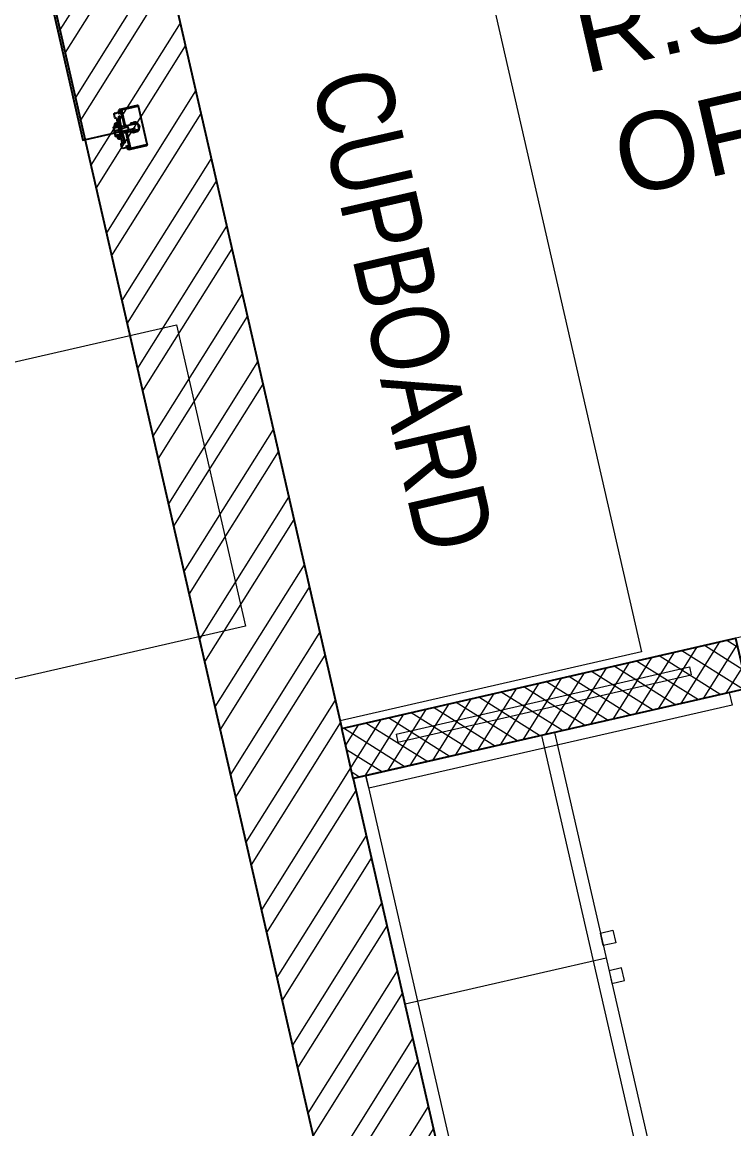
# Model space of a CAD drawing. Header units: millimetres. Extents: x 1667 to 847943, y 724 to 1832625.
# Drawn here: x 649034 to 650415, y 725129 to 727276 of the extents above; entities that cross this region are included whole.
import ezdxf

# ---------------------------------------------------------------- set-up
doc = ezdxf.new("R2010")
doc.units = ezdxf.units.MM
for name, pattern in [('AUDIT_D_060311083008-3', [0]), ('CENTER', [2, 1.25, -0.25, 0.25, -0.25]), ('DASHED', [19.05, 12.7, -6.35])]:
    doc.linetypes.add(name, pattern=pattern)
for name, color, linetype, lineweight in [('2026-02-28_GF-SF BWP SET_MAIN BLOCK_SASANGIR RESORT$0$BRICK WALL_MOFA', 20, 'Continuous', 25), ('2026-02-28_GF-SF BWP SET_MAIN BLOCK_SASANGIR RESORT$0$HATCH LIGHT_MOFA', 253, 'Continuous', 0), ('2026-02-28_GF-SF BWP SET_MAIN BLOCK_SASANGIR RESORT$0$HATCH SOLID_MOFA', 252, 'Continuous', 0), ('A-DOOR', 140, 'AUDIT_D_060311083008-3', 5), ('DIMENSION_MOFA', 66, 'CENTER', 15), ('DOORS', 161, 'Continuous', 5), ('furniture', 8, 'Continuous', 9), ('GH - KIT - PLAN', 32, 'Continuous', 0), ('GH - KIT EQUIP.', 2, 'Continuous', 9), ('glass', 4, 'Continuous', 0), ('TEXT NAME', 250, 'Continuous', 0)]:
    doc.layers.add(name, color=color, linetype=linetype, lineweight=lineweight)
doc.layers.add('Fusible link', color=7, linetype='Continuous', true_color=0x30c200)
doc.layers.add('SSE PIPING', color=7, linetype='Continuous', lineweight=30, true_color=0x0512c2)
doc.styles.add('Arial_2', font='arial.ttf', dxfattribs={"height": 500})

# ---------------------------------------------------------------- blocks, each defined once
blk = doc.blocks.new('D-100 thk wall_0.75m-new')
at = {"layer": 'A-DOOR', "color": 252, "linetype": 'DASHED', "ltscale": 50}
blk.add_arc((30, -100), 690, 273.3234, 0, dxfattribs=at)
at = {"layer": 'DOORS', "flags": 128}
for points in [[(0, -100), (0, 0), (50, 0), (50, -60), (30, -60), (30, -100)], [(750, -100), (750, 0), (700, 0), (700, -60), (720, -60), (720, -100)]]:
    blk.add_lwpolyline(points, close=True, dxfattribs=at)
at = {"layer": 'DOORS'}
blk.add_lwpolyline([(30, -100), (70, -100), (70, -788.8), (30, -788.8)], close=True, dxfattribs=at)
blk = doc.blocks.new('*U197')
at = {"layer": 'A-DOOR'}
blk.add_blockref('D-100 thk wall_0.75m-new', (0, 0), dxfattribs=at)
blk = doc.blocks.new('OHC')
at = {"layer": 'GH - KIT - PLAN', "color": 114, "lineweight": 15}
blk.add_line((391231.4, -251910.3, 1655443.9), (390831.1, -251910.3, 1655443.9), dxfattribs=at)
at = {"layer": 'GH - KIT - PLAN', "color": 114, "lineweight": 15, "elevation": 1655443.9}
for points in [[(391231.4, -251461.2), (391231.4, -252361.5), (390831.1, -252361.5), (390831.1, -251461.2)], [(391206.4, -251461.2), (391231.4, -251461.2), (391231.4, -252361.5), (391206.4, -252361.5)], [(391231.4, -251885.3), (391231.4, -251860.3), (391256.4, -251860.3), (391256.4, -251885.3)], [(391231.4, -251935.3), (391231.4, -251960.4), (391256.4, -251960.4), (391256.4, -251935.3)]]:
    blk.add_lwpolyline(points, close=True, dxfattribs=at)
blk = doc.blocks.new('*U790')
at = {"layer": 'glass', "color": 4}
for p, q in [((16667.324, -11787.2089), (16667.3, -11787.2089)), ((16667.3, -11787.2089), (16667.3, -11788.0846)), ((16667.324, -11787.2089), (16667.324, -11788.0846)), ((16667.324, -11788.0846), (16667.3, -11788.0846))]:
    blk.add_line(p, q, dxfattribs=at)
blk = doc.blocks.new('MCB')
at = {"layer": 'Fusible link', "color": 1, "true_color": 0xff0000}
for p, q in [((-38.8, 14.6), (-40, 14.6)), ((-40, -16.8), (-40, 14.6)), ((-38.8, 14.6), (-38.8, -16.8)), ((-38.5, 14.6), (-38.5, -16.8)), ((-37.8, 16.8), (37.8, 16.8)), ((-9.1, 0.8), (-9.1, -0.8)), ((-7.6, 5.7), (-7.6, 3.6)), ((-6.1, -19), (-6.1, 8)), ((-6.1, 8), (-5.9, 8)), ((-5.9, -19.1), (-5.9, 8.4)), ((-5.9, 8.4), (6.3, 8.4)), ((6.3, -19.8), (6.3, 8.4)), ((7.6, 3.6), (7.6, 5.7)), ((9.1, -0.8), (9.1, 0.8)), ((38.5, -16.8), (38.5, 14.6)), ((38.8, -14.5), (38.8, 14.6)), ((38.8, 14.6), (40, 14.6)), ((40, 14.6), (40, -16.8)), ((-40, -16.8), (-40, -16.8)), ((-38.5, -16.8), (-40, -16.8)), ((-40, -16.8), (-40, -18)), ((-40, -18), (-38.5, -18)), ((-40, -18.3), (-37.7, -18.3)), ((-40, -18.3), (-40, -20.6)), ((-6.9, -16.8), (-38.5, -16.8)), ((-38.5, -18), (-38.5, -16.8)), ((-6.9, -16.8), (-38.5, -16.8)), ((-38.5, -18), (-6.9, -18)), ((-37.7, -18), (-37.7, -18.4)), ((-37.7, -18.4), (-30.9, -18.4)), ((-36.9, -18.4), (-37.2, -18.7)), ((-37.2, -18.7), (-31.4, -18.7)), ((-37.2, -18.7), (-37.2, -20.2)), ((-31.7, -18.4), (-31.4, -18.7)), ((-31.4, -18.7), (-31.4, -20.2)), ((-30.9, -18), (-30.9, -18.4)), ((-30.9, -18.3), (-6.9, -18.3)), ((-25.9, -18), (-25.9, -18.3)), ((-22.1, -18), (-22.1, -18.3)), ((-8.2, -7.4), (-8.2, -7.3)), ((-8.2, -7.8), (-8.2, -7.9)), ((-7.6, -3.6), (-7.6, -5.7)), ((-7.4, -7.2), (-7.4, -6.6)), ((-6.9, -14.8), (-6.1, -14.8)), ((-6.9, -14.8), (-6.9, -23)), ((-6.5, -5.9), (-6.8, -5.9)), ((-6.5, -9.3), (-6.8, -9.3)), ((-6.5, -5.9), (-6.5, -9.3)), ((-6.4, -6.1), (-6.5, -5.9)), ((-6.4, -9.2), (-6.5, -9.3)), ((-6.4, -5.6), (-6.4, -9.7)), ((-6.1, -5.6), (-6.4, -5.6)), ((-6.1, -9.7), (-6.4, -9.7)), ((6.3, -14.8), (6.9, -14.8)), ((6.9, -14.8), (6.9, -22.6)), ((38.5, -16.8), (6.9, -16.8)), ((38.5, -16.8), (6.9, -16.8)), ((6.9, -18), (38.5, -18)), ((6.9, -18.3), (30.9, -18.3)), ((7.6, -5.7), (7.6, -3.6)), ((22.1, -18), (22.1, -18.3)), ((25.9, -18), (25.9, -18.3)), ((30.9, -18), (30.9, -18.4)), ((30.9, -18.4), (37.7, -18.4)), ((31.7, -18.4), (31.4, -18.7)), ((31.4, -18.7), (37.2, -18.7)), ((31.4, -18.7), (31.4, -20.2)), ((33.9, -21), (33.9, -21.1)), ((34.3, -21.1), (34.3, -21.1)), ((34.7, -21.1), (34.7, -21.1)), ((36.9, -18.4), (37.2, -18.7)), ((37.2, -18.7), (37.2, -20.2)), ((37.7, -18), (37.7, -18.4)), ((37.7, -18.3), (40, -18.3)), ((38.7, -14.5), (38.5, -14.5)), ((40, -16.8), (38.5, -16.8)), ((38.5, -16.8), (38.5, -18)), ((38.5, -18), (40, -18)), ((38.8, -14.5), (38.7, -14.5)), ((38.7, -14.5), (38.7, -16.8)), ((38.8, -16.8), (38.8, -14.5)), ((40, -16.8), (40, -16.8)), ((40, -18), (40, -16.8)), ((40, -18.3), (40, -20.6)), ((-35.1, -22.9), (-31, -22.9)), ((-35.1, -22.9), (-35.1, -31.3)), ((-33.5, -32.8), (-26.7, -32.8)), ((-11.6, -26.3), (-25.3, -26.3)), ((-11.6, -30.1), (-25.3, -30.1)), ((-25.2, -23.5), (-25.2, -25.9)), ((-25.2, -30.5), (-25.2, -31.3)), ((-24.4, -25.2), (-24.4, -25.2)), ((-23.8, -25.2), (-23.8, -25.2)), ((-23.6, -25), (-23.6, -25.2)), ((-21.1, -23.8), (-21.1, -24.4)), ((-14.6, -35.5), (-12.3, -36.1)), ((-11.6, -31.6), (-11.9, -31.6)), ((-11.6, -35.5), (-11.9, -35.5)), ((-8.4, -25.2), (-11.6, -25.2)), ((-11.6, -26.3), (-11.6, -25.2)), ((-11.6, -31.4), (-11.6, -30.1)), ((-11.6, -36.6), (-11.6, -35.6)), ((-9.1, -37.4), (-10.9, -37.4)), ((-9.1, -29.7), (-5.3, -29.7)), ((-9.1, -30.1), (-9.1, -39.3)), ((-9.1, -30.1), (-7, -30.1)), ((-9.1, -39.3), (-7, -39.3)), ((-9.1, -39.6), (-5.3, -39.6)), ((-8.4, -25.2), (-7.6, -25.2)), ((-8.4, -25.2), (-8.4, -25.9)), ((-8.4, -25.9), (-7.6, -25.9)), ((-8, -26.7), (-8.3, -27)), ((-8.3, -27), (8.3, -27)), ((-8.3, -27), (-8.3, -29.7)), ((-8, -25.9), (-8, -26.7)), ((-8, -26.7), (8, -26.7)), ((-7.6, -25.2), (-7.6, -25.9)), ((-7.6, -25.2), (-5.7, -25.2)), ((-7.6, -25.9), (-5.7, -25.9)), ((-7, -39.3), (-7, -30.1)), ((-3.6, -25.2), (-5.7, -25.2)), ((-3.6, -25.9), (-5.7, -25.9)), ((-5.3, -29.7), (-3.8, -29.7)), ((-3.8, -39.6), (-5.3, -39.6)), ((-3.8, -29.7), (3.8, -29.7)), ((-3.8, -39.6), (3.8, -39.6)), ((-3.6, -25.2), (-3.6, -25.9)), ((-3.6, -25.2), (3.6, -25.2)), ((-3.6, -25.9), (3.6, -25.9)), ((-2.1, -30.1), (-2.1, -39.3)), ((-2.1, -30.1), (2.1, -30.1)), ((-2.1, -39.3), (2.1, -39.3)), ((2.1, -39.3), (2.1, -30.1)), ((3.6, -25.9), (3.6, -25.2)), ((5.7, -25.2), (3.6, -25.2)), ((5.7, -25.9), (3.6, -25.9)), ((3.8, -29.7), (5.3, -29.7)), ((5.3, -39.6), (3.8, -39.6)), ((5.3, -29.7), (9.1, -29.7)), ((5.3, -39.6), (9.1, -39.6)), ((5.7, -25.2), (7.6, -25.2)), ((5.7, -25.9), (7.6, -25.9)), ((7, -30.1), (7, -39.3)), ((7, -30.1), (9.1, -30.1)), ((7, -39.3), (9.1, -39.3)), ((7.6, -25.2), (7.6, -25.9)), ((7.6, -25.2), (8.4, -25.2)), ((7.6, -25.9), (8.4, -25.9)), ((8, -25.9), (8, -26.7)), ((8, -26.7), (8.3, -27)), ((8.3, -27), (8.3, -29.7)), ((8.4, -25.2), (8.4, -25.9)), ((11.6, -25.2), (8.4, -25.2)), ((9.1, -39.3), (9.1, -30.1)), ((10.9, -37.4), (9.1, -37.4)), ((11.6, -26.3), (11.6, -25.2)), ((25.2, -26.3), (11.6, -26.3)), ((11.6, -31.4), (11.6, -30.1)), ((25.2, -30.1), (11.6, -30.1)), ((11.9, -31.6), (11.6, -31.6)), ((11.9, -35.5), (11.6, -35.5)), ((11.6, -36.6), (11.6, -35.6)), ((12.3, -36.1), (14.6, -35.5)), ((21.1, -22.8), (26.8, -22.8)), ((21.2, -22.8), (21.1, -22.8)), ((21.1, -22.8), (21.1, -24.4)), ((21.4, -22.6), (27.4, -22.6)), ((23.6, -25), (23.6, -25.2)), ((23.7, -25.2), (23.7, -25)), ((24.3, -25.2), (24.3, -25.2)), ((25.2, -25.1), (25.2, -26.3)), ((25.2, -30.1), (25.2, -31.3)), ((25.7, -22.1), (26.9, -22.1)), ((26.6, -22.6), (26.8, -22.8)), ((26.7, -32.8), (33.5, -32.8)), ((26.8, -22.8), (26.8, -24.4)), ((27.4, -22.2), (27.4, -22.6)), ((31, -22.9), (35.1, -22.9)), ((35.1, -22.9), (35.1, -25.9)), ((35.1, -30.5), (35.1, -31.3))]:
    blk.add_line(p, q, dxfattribs=at)
for centre, radius, start, end in [((0, 0), 9.53, 143.1301, 162.9404), ((0, 0), 9.15, 146.4427, 174.7678), ((0, 0), 8.39, 137.039, 221.5778), ((-5.7, 5.7), 1.91, 102.709, 180), ((0, 0), 8.42, 136.7614, 154.8202), ((0, 0), 9.15, 66.4435, 113.5565), ((0, 0), 9.53, 77.0596, 102.9404), ((5.7, 5.7), 1.91, 0, 72.5424), ((0, 0), 8.42, 25.1798, 41.7027), ((0, 0), 8.39, 318.5904, 41.4096), ((0, 0), 9.53, 17.0596, 36.8699), ((0, 0), 9.15, 5.2322, 33.5573), ((-38.7, -20.6), 1.3, 180, 261.479), ((-36.8, -20.2), 0.381, 180, 246.1956), ((-34.5, -15), 6.14, 246.1956, 253.4127), ((-34.2, -15), 6.14, 286.5873, 293.8044), ((-31.8, -20.2), 0.381, 293.8044, 0), ((0, 0), 9.15, 185.2322, 213.5573), ((0, 0), 9.53, 197.0596, 216.8699), ((-6.8, -7.3), 1.4, 90, 179.0503), ((-6.8, -7.9), 1.4, 180.9497, 270), ((0, 0), 8.42, 205.1798, 221.3482), ((-5.7, -5.7), 1.91, 180, 192.9087), ((0, 0), 8.42, 318.2973, 334.8202), ((5.7, -5.7), 1.91, 287.4576, 0), ((0, 0), 9.15, 326.4427, 354.7678), ((0, 0), 9.53, 323.1301, 342.9404), ((31.8, -20.2), 0.381, 180, 246.1956), ((34.2, -15), 6.14, 246.1956, 267.0638), ((34.5, -15), 6.14, 272.9362, 293.8044), ((36.8, -20.2), 0.381, 293.8044, 0), ((38.7, -20.6), 1.3, 278.521, 0), ((-4.9, 205.4), 229.8, 261.479, 263.2625), ((-33.5, -31.3), 1.52, 180, 270), ((-26.7, -31.3), 1.52, 270, 0), ((-4.9, 205.4), 229.8, 264.9343, 269.3068), ((-24.1, -19.1), 6.14, 260.3265, 264.2255), ((-23.8, -19.1), 6.14, 275.7745, 293.8044), ((-21.5, -24.4), 0.381, 293.8044, 0), ((-10.9, -36.6), 0.762, 180, 270), ((4.9, 205.4), 229.8, 270.7119, 274.0546), ((10.9, -36.6), 0.762, 270, 0), ((21.5, -24.4), 0.381, 180, 246.1956), ((23.8, -19.1), 6.14, 246.1956, 253.3601), ((26.7, -31.3), 1.52, 180, 270), ((24.1, -19.1), 6.14, 286.6399, 293.8044), ((26.4, -24.4), 0.381, 293.8044, 0), ((4.9, 205.4), 229.8, 276.7375, 278.521), ((33.5, -31.3), 1.52, 270, 0)]:
    blk.add_arc(centre, radius, start, end, dxfattribs=at)
for points, knots in [([(-40, 14.6), (-40, 14.6), (-40, 14.9), (-39.9, 15.5), (-39.7, 15.8), (-39.1, 16.4), (-38.7, 16.6), (-38.1, 16.8), (-37.9, 16.8), (-37.8, 16.8)], [-1, -1, -1, -1, -0.75, -0.75, -0.5, -0.5, -0.25, -0.25, 0, 0, 0, 0]), ([(-38.3, 15.4), (-38.4, 15.4), (-38.5, 15.3), (-38.6, 15.1), (-38.7, 15), (-38.8, 14.7), (-38.8, 14.6), (-38.8, 14.6)], [0.3755407, 0.3755407, 0.3755407, 0.3755407, 0.5, 0.5, 0.75, 0.75, 1, 1, 1, 1]), ([(-37.8, 16.8), (-37.8, 16.8), (-37.9, 16.8), (-38, 16.6), (-38.1, 16.4), (-38.2, 15.8), (-38.3, 15.5), (-38.4, 14.9), (-38.5, 14.6), (-38.5, 14.6)], [0, 0, 0, 0, 0.25, 0.25, 0.5, 0.5, 0.75, 0.75, 1, 1, 1, 1]), ([(-6.1, -5.3), (-6.6, -4.7), (-7.7, -3.1), (-8.3, 0), (-7.7, 3.1), (-6.6, 4.7), (-6.1, 5.3)], [0.2683027, 0.2683027, 0.2683027, 0.2683027, 0.375, 0.5, 0.625, 0.7316973, 0.7316973, 0.7316973, 0.7316973]), ([(6.3, 5.1), (6.7, 4.5), (7.7, 3), (8.3, 0), (7.7, -3), (6.7, -4.5), (6.3, -5.1)], [0.2790566, 0.2790566, 0.2790566, 0.2790566, 0.375, 0.5, 0.625, 0.7209434, 0.7209434, 0.7209434, 0.7209434]), ([(38.5, 14.6), (38.5, 14.6), (38.4, 14.9), (38.3, 15.5), (38.2, 15.8), (38.1, 16.4), (38, 16.6), (37.9, 16.8), (37.8, 16.8), (37.8, 16.8)], [-1, -1, -1, -1, -0.75, -0.75, -0.5, -0.5, -0.25, -0.25, 0, 0, 0, 0]), ([(37.8, 16.8), (37.9, 16.8), (38.1, 16.8), (38.7, 16.6), (39.1, 16.4), (39.7, 15.8), (39.9, 15.5), (40, 14.9), (40, 14.6), (40, 14.6)], [0, 0, 0, 0, 0.25, 0.25, 0.5, 0.5, 0.75, 0.75, 1, 1, 1, 1]), ([(38.8, 14.6), (38.8, 14.6), (38.8, 14.7), (38.7, 15), (38.6, 15.1), (38.5, 15.3), (38.4, 15.4), (38.3, 15.4)], [-1, -1, -1, -1, -0.75, -0.75, -0.5, -0.5, -0.3755407, -0.3755407, -0.3755407, -0.3755407]), ([(-36.2, -20.9), (-36, -20.9), (-35.8, -21), (-35.3, -21.1), (-34.9, -21.1), (-34.6, -21.1)], [2.1839191, 2.1839191, 2.1839191, 2.1839191, 2.2537745, 2.2537745, 2.3819144, 2.3819144, 2.3819144, 2.3819144]), ([(-34.6, -21.1), (-34.6, -21.1), (-34.6, -21.1), (-34.6, -21), (-34.6, -20.9), (-34.6, -20.9)], [2.4603047, 2.4603047, 2.4603047, 2.4603047, 2.5884445, 2.5884445, 2.6582999, 2.6582999, 2.6582999, 2.6582999]), ([(-34.6, -20.9), (-34.5, -20.9), (-34.4, -20.9), (-34.2, -20.9), (-34.1, -20.9), (-34, -20.9)], [2.26905434, 2.26905434, 2.26905434, 2.26905434, 2.30809394, 2.30809394, 2.34713353, 2.34713353, 2.34713353, 2.34713353]), ([(-34, -21.1), (-33.7, -21.1), (-33.3, -21.1), (-32.8, -21), (-32.6, -20.9), (-32.4, -20.9)], [2.4603047, 2.4603047, 2.4603047, 2.4603047, 2.5884445, 2.5884445, 2.6582999, 2.6582999, 2.6582999, 2.6582999]), ([(-34, -20.9), (-34, -20.9), (-34, -21), (-34, -21.1), (-34, -21.1), (-34, -21.1)], [2.1839191, 2.1839191, 2.1839191, 2.1839191, 2.2537745, 2.2537745, 2.3819144, 2.3819144, 2.3819144, 2.3819144]), ([(-8.2, -7.3), (-8.2, -7.3), (-8.2, -7.2), (-8.2, -7.1), (-8.1, -7), (-8, -6.9), (-7.9, -6.8), (-7.7, -6.7), (-7.6, -6.7), (-7.4, -6.6)], [0.6242573, 0.6242573, 0.6242573, 0.6242573, 0.6717741, 0.6717741, 0.719291, 0.719291, 0.7868245, 0.7868245, 0.8367053, 0.8367053, 0.8367053, 0.8367053]), ([(-7.4, -7.2), (-7.6, -7.2), (-7.7, -7.3), (-7.9, -7.4), (-8, -7.4), (-8.1, -7.6), (-8.2, -7.6), (-8.2, -7.7), (-8.2, -7.8), (-8.2, -7.8)], [0.3877975, 0.3877975, 0.3877975, 0.3877975, 0.4376783, 0.4376783, 0.5052118, 0.5052118, 0.5527287, 0.5527287, 0.6002455, 0.6002455, 0.6002455, 0.6002455]), ([(-8.2, -7.6), (-8.2, -7.6), (-8.2, -7.6), (-8.2, -7.5), (-8.2, -7.5), (-8.2, -7.4)], [0.53942395, 0.53942395, 0.53942395, 0.53942395, 0.55272866, 0.55272866, 0.60024554, 0.60024554, 0.60024554, 0.60024554]), ([(-3.8, -16.5), (-3.7, -15.9), (-3.5, -15.1), (-3.5, -13.5), (-3.5, -12.8), (-3.5, -12)], [0.950439, 0.950439, 0.950439, 0.950439, 1.2214681, 1.2214681, 1.4337895, 1.4337895, 1.4337895, 1.4337895]), ([(-3.5, -12), (-2.3, -11.9), (-0.9, -11.9), (1.6, -11.9), (3, -11.9), (4.2, -12)], [0, 0, 0, 0, 0.4918798, 0.4918798, 0.9834263, 0.9834263, 0.9834263, 0.9834263]), ([(4.2, -12), (4.2, -13), (4.1, -14), (4.2, -15.8), (4.3, -16.6), (4.5, -17.3)], [0, 0, 0, 0, 0.4231845, 0.4231845, 0.792183, 0.792183, 0.792183, 0.792183]), ([(33.9, -21.1), (33.7, -21.1), (33.4, -21.1), (33.1, -21), (32.9, -20.9), (32.8, -20.9)], [2.4603047, 2.4603047, 2.4603047, 2.4603047, 2.5884445, 2.5884445, 2.6582999, 2.6582999, 2.6582999, 2.6582999]), ([(32.8, -20.9), (32.9, -20.9), (33, -20.9), (33.1, -20.9), (33.2, -20.9), (33.3, -20.9)], [2.26905434, 2.26905434, 2.26905434, 2.26905434, 2.30809394, 2.30809394, 2.34713353, 2.34713353, 2.34713353, 2.34713353]), ([(33.3, -20.9), (33.4, -20.9), (33.5, -21), (33.9, -21.1), (34.1, -21.1), (34.3, -21.1)], [2.1839191, 2.1839191, 2.1839191, 2.1839191, 2.2537745, 2.2537745, 2.3819144, 2.3819144, 2.3819144, 2.3819144]), ([(34.3, -21.1), (34.6, -21.1), (34.9, -21.1), (35.3, -21), (35.4, -20.9), (35.5, -20.9)], [2.4603047, 2.4603047, 2.4603047, 2.4603047, 2.5884445, 2.5884445, 2.6582999, 2.6582999, 2.6582999, 2.6582999]), ([(35.9, -20.9), (35.8, -20.9), (35.7, -21), (35.3, -21.1), (35, -21.1), (34.7, -21.1)], [2.1839191, 2.1839191, 2.1839191, 2.1839191, 2.2537745, 2.2537745, 2.3819144, 2.3819144, 2.3819144, 2.3819144]), ([(35.5, -20.9), (35.6, -20.9), (35.7, -20.9), (35.8, -20.9), (35.9, -20.9), (35.9, -20.9)], [2.26905434, 2.26905434, 2.26905434, 2.26905434, 2.30809394, 2.30809394, 2.34713353, 2.34713353, 2.34713353, 2.34713353]), ([(-31.8, -22.8), (-31.8, -22.8), (-31.8, -22.8), (-31.7, -22.8), (-31.6, -22.8), (-31.4, -22.9), (-31.4, -22.9), (-31.3, -22.9)], [-1.4210024, -1.4210024, -1.4210024, -1.4210024, -1.3530328, -1.3530328, -1.2789531, -1.2789531, -1.2446766, -1.2446766, -1.2446766, -1.2446766]), ([(-25.5, -29.2), (-25.5, -29.1), (-25.5, -29.1), (-25.5, -28.7), (-25.6, -28.5), (-25.6, -28.2), (-25.6, -28), (-25.5, -27.7), (-25.5, -27.4), (-25.5, -27.3), (-25.5, -27.2)], [-0.1325607, -0.1325607, -0.1325607, -0.1325607, -0.099205, -0.099205, 0, 0, 0, 0.099205, 0.099205, 0.1325607, 0.1325607, 0.1325607, 0.1325607]), ([(-25.5, -27.2), (-25.4, -27), (-25.4, -26.8), (-25.3, -26.5), (-25.3, -26.3), (-25.2, -26.1), (-25.2, -26), (-25.2, -25.9), (-25.2, -25.9), (-25.2, -25.9)], [0.9666618, 0.9666618, 0.9666618, 0.9666618, 1.0433228, 1.0433228, 1.1506361, 1.1506361, 1.2042927, 1.2042927, 1.2579493, 1.2579493, 1.2579493, 1.2579493]), ([(-25.2, -30.5), (-25.2, -30.5), (-25.2, -30.5), (-25.2, -30.4), (-25.2, -30.3), (-25.3, -30.1), (-25.3, -29.9), (-25.4, -29.6), (-25.4, -29.4), (-25.5, -29.2)], [0.4193164, 0.4193164, 0.4193164, 0.4193164, 0.472973, 0.472973, 0.5266297, 0.5266297, 0.6339429, 0.6339429, 0.7106039, 0.7106039, 0.7106039, 0.7106039]), ([(-25.2, -25.1), (-25.1, -25.1), (-25.1, -25.1), (-24.8, -25.2), (-24.4, -25.2), (-24.1, -25.2)], [2.244499, 2.244499, 2.244499, 2.244499, 2.2537745, 2.2537745, 2.3819144, 2.3819144, 2.3819144, 2.3819144]), ([(-24.1, -25.2), (-24, -25.2), (-23.9, -25.2), (-23.6, -25.1), (-23.6, -25), (-23.5, -25)], [2.4603047, 2.4603047, 2.4603047, 2.4603047, 2.5884445, 2.5884445, 2.6582999, 2.6582999, 2.6582999, 2.6582999]), ([(-22.9, -25), (-23, -25), (-23.1, -25.1), (-23.3, -25.2), (-23.4, -25.2), (-23.6, -25.2)], [2.1839191, 2.1839191, 2.1839191, 2.1839191, 2.2537745, 2.2537745, 2.3819144, 2.3819144, 2.3819144, 2.3819144]), ([(-23.5, -25), (-23.4, -25), (-23.3, -25), (-23.1, -25), (-23, -25), (-22.9, -25)], [2.26905434, 2.26905434, 2.26905434, 2.26905434, 2.30809394, 2.30809394, 2.34713353, 2.34713353, 2.34713353, 2.34713353]), ([(-11.9, -31.6), (-11.9, -31.6), (-12, -31.6), (-12.1, -31.6), (-12.2, -31.6), (-12.3, -31.6), (-12.4, -31.6), (-12.5, -31.6), (-12.6, -31.6), (-12.7, -31.6), (-12.8, -31.6), (-12.9, -31.6), (-12.9, -31.6), (-13.1, -31.6), (-13.1, -31.6), (-13.2, -31.7), (-13.3, -31.7), (-13.4, -31.7), (-13.4, -31.7), (-13.5, -31.7), (-13.6, -31.7), (-13.7, -31.7), (-13.7, -31.7), (-13.8, -31.7), (-13.9, -31.7), (-14, -31.7), (-14, -31.7), (-14.1, -31.7), (-14.1, -31.7), (-14.2, -31.7), (-14.2, -31.7), (-14.3, -31.7), (-14.3, -31.7), (-14.4, -31.7), (-14.5, -31.7), (-14.6, -31.8), (-14.7, -31.8), (-15, -31.9), (-15.1, -31.9), (-15.5, -32.3), (-15.6, -32.3), (-15.8, -32.6), (-15.9, -32.9), (-16.1, -33.3), (-16.1, -33.6), (-16.1, -34), (-16, -34.2), (-15.9, -34.5), (-15.8, -34.7), (-15.5, -35), (-15.4, -35.1), (-15.2, -35.3), (-15.1, -35.3), (-14.8, -35.4), (-14.7, -35.4), (-14.7, -35.5), (-14.7, -35.5), (-14.6, -35.5)], [1.570796, 1.570796, 1.570796, 1.570796, 1.652625, 1.652625, 1.735494, 1.735494, 1.818326, 1.818326, 1.900052, 1.900052, 1.982738, 1.982738, 2.066372, 2.066372, 2.149862, 2.149862, 2.23216, 2.23216, 2.317247, 2.317247, 2.402985, 2.402985, 2.48827, 2.48827, 2.572155, 2.572155, 2.660575, 2.660575, 2.747708, 2.747708, 2.832414, 2.832414, 2.912149, 2.912149, 2.985017, 2.985017, 3.051814, 3.051814, 3.102659, 3.102659, 3.114982, 3.114982, 3.132565, 3.132565, 3.144444, 3.144444, 3.15565, 3.15565, 3.168594, 3.168594, 3.186364, 3.186364, 3.215002, 3.215002, 3.261488, 3.261488, 3.270768, 3.270768, 3.270768, 3.270768]), ([(-11.9, -35.5), (-11.9, -35.5), (-12, -35.5), (-12.1, -35.5), (-12.2, -35.5), (-12.3, -35.5), (-12.3, -35.5), (-12.4, -35.5), (-12.5, -35.5), (-12.6, -35.5), (-12.7, -35.5), (-12.8, -35.5), (-12.8, -35.5), (-12.9, -35.5), (-13, -35.5), (-13.1, -35.5), (-13.1, -35.5), (-13.2, -35.5), (-13.2, -35.5), (-13.3, -35.5), (-13.4, -35.5), (-13.4, -35.5), (-13.5, -35.5), (-13.5, -35.5), (-13.6, -35.5), (-13.6, -35.5), (-13.7, -35.5), (-13.7, -35.5), (-13.7, -35.5), (-13.8, -35.5), (-13.8, -35.5), (-13.8, -35.5), (-13.8, -35.5), (-13.8, -35.5), (-13.9, -35.5), (-13.9, -35.5), (-13.9, -35.5), (-13.9, -35.5)], [1.570796, 1.570796, 1.570796, 1.570796, 1.647945, 1.647945, 1.72611, 1.72611, 1.804306, 1.804306, 1.881539, 1.881539, 1.957975, 1.957975, 2.035499, 2.035499, 2.113133, 2.113133, 2.189861, 2.189861, 2.263488, 2.263488, 2.338309, 2.338309, 2.413378, 2.413378, 2.487621, 2.487621, 2.552104, 2.552104, 2.617956, 2.617956, 2.684268, 2.684268, 2.749535, 2.749535, 2.828712, 2.828712, 2.83133, 2.83133, 2.83133, 2.83133]), ([(-12.3, -36.1), (-12.2, -36.1), (-12.2, -36.1), (-12.1, -36.2), (-12, -36.2), (-11.8, -36.2), (-11.7, -36.2), (-11.6, -36.2)], [3.270768, 3.270768, 3.270768, 3.270768, 3.327471, 3.327471, 3.4146074, 3.4146074, 3.6642671, 3.6642671, 3.6642671, 3.6642671]), ([(-11.6, -26.3), (-11.6, -26.3), (-11.6, -26.3), (-11.6, -26.5), (-11.6, -26.7), (-11.5, -27), (-11.5, -27.2), (-11.5, -27.7), (-11.5, -28), (-11.5, -28.2)], [1.1322588, 1.1322588, 1.1322588, 1.1322588, 1.2266126, 1.2266126, 1.3209663, 1.3209663, 1.4153224, 1.4153224, 1.5096785, 1.5096785, 1.5096785, 1.5096785]), ([(-11.5, -28.2), (-11.5, -28.4), (-11.5, -28.7), (-11.5, -29.2), (-11.5, -29.4), (-11.6, -29.7), (-11.6, -29.9), (-11.6, -30.1), (-11.6, -30.1), (-11.6, -30.1)], [0, 0, 0, 0, 0.0943561, 0.0943561, 0.1887122, 0.1887122, 0.2830659, 0.2830659, 0.3774196, 0.3774196, 0.3774196, 0.3774196]), ([(-11.6, -31.4), (-11.6, -31.4), (-11.6, -31.5), (-11.6, -31.7), (-11.6, -31.9), (-11.5, -32.2), (-11.5, -32.5), (-11.4, -33), (-11.4, -33.3), (-11.4, -33.5)], [1.2460008, 1.2460008, 1.2460008, 1.2460008, 1.3498323, 1.3498323, 1.4536638, 1.4536638, 1.5574991, 1.5574991, 1.6613344, 1.6613344, 1.6613344, 1.6613344]), ([(-11.4, -33.5), (-11.4, -33.8), (-11.4, -34.1), (-11.5, -34.6), (-11.5, -34.8), (-11.6, -35.2), (-11.6, -35.4), (-11.6, -35.6), (-11.6, -35.6), (-11.6, -35.6)], [0, 0, 0, 0, 0.1038353, 0.1038353, 0.2076706, 0.2076706, 0.3115021, 0.3115021, 0.4153336, 0.4153336, 0.4153336, 0.4153336]), ([(11.4, -33.5), (11.4, -33.3), (11.4, -33), (11.5, -32.5), (11.5, -32.2), (11.6, -31.9), (11.6, -31.7), (11.6, -31.5), (11.6, -31.4), (11.6, -31.4)], [0, 0, 0, 0, 0.1038353, 0.1038353, 0.2076706, 0.2076706, 0.3115021, 0.3115021, 0.4153336, 0.4153336, 0.4153336, 0.4153336]), ([(11.6, -35.6), (11.6, -35.6), (11.6, -35.6), (11.6, -35.4), (11.6, -35.2), (11.5, -34.8), (11.5, -34.6), (11.4, -34.1), (11.4, -33.8), (11.4, -33.5)], [1.2460008, 1.2460008, 1.2460008, 1.2460008, 1.3498323, 1.3498323, 1.4536638, 1.4536638, 1.5574991, 1.5574991, 1.6613344, 1.6613344, 1.6613344, 1.6613344]), ([(11.5, -28.2), (11.5, -28), (11.5, -27.7), (11.5, -27.2), (11.5, -27), (11.6, -26.7), (11.6, -26.5), (11.6, -26.3), (11.6, -26.3), (11.6, -26.3)], [0, 0, 0, 0, 0.0943561, 0.0943561, 0.1887122, 0.1887122, 0.2830659, 0.2830659, 0.3774196, 0.3774196, 0.3774196, 0.3774196]), ([(11.6, -30.1), (11.6, -30.1), (11.6, -30.1), (11.6, -29.9), (11.6, -29.7), (11.5, -29.4), (11.5, -29.2), (11.5, -28.7), (11.5, -28.4), (11.5, -28.2)], [1.1322588, 1.1322588, 1.1322588, 1.1322588, 1.2266126, 1.2266126, 1.3209663, 1.3209663, 1.4153224, 1.4153224, 1.5096785, 1.5096785, 1.5096785, 1.5096785]), ([(11.6, -36.2), (11.7, -36.2), (11.7, -36.2), (11.8, -36.2), (11.9, -36.2), (12, -36.2), (12, -36.2), (12.1, -36.1), (12.2, -36.1), (12.3, -36.1)], [5.7605109, 5.7605109, 5.7605109, 5.7605109, 5.8656858, 5.8656858, 6.0098479, 6.0098479, 6.0819289, 6.0819289, 6.15401, 6.15401, 6.15401, 6.15401]), ([(14.6, -35.5), (14.7, -35.5), (14.8, -35.4), (15.1, -35.3), (15.1, -35.3), (15.3, -35.1), (15.4, -35.1), (15.6, -34.9), (15.7, -34.8), (15.9, -34.5), (16, -34.3), (16.1, -33.8), (16.1, -33.6), (16, -33.2), (16, -33), (15.8, -32.6), (15.7, -32.5), (15.5, -32.2), (15.4, -32.1), (15.1, -32), (15, -31.9), (14.8, -31.8), (14.7, -31.8), (14.6, -31.8), (14.5, -31.7), (14.4, -31.7), (14.4, -31.7), (14.2, -31.7), (14.1, -31.7), (13.9, -31.7), (13.9, -31.7), (13.8, -31.7), (13.7, -31.7), (13.7, -31.7), (13.6, -31.7), (13.5, -31.7), (13.5, -31.7), (13.3, -31.7), (13.3, -31.7), (13.2, -31.7), (13.1, -31.6), (13, -31.6), (12.9, -31.6), (12.8, -31.6), (12.8, -31.6), (12.6, -31.6), (12.6, -31.6), (12.4, -31.6), (12.4, -31.6), (12.3, -31.6), (12.2, -31.6), (12.1, -31.6), (12, -31.6), (11.9, -31.6), (11.9, -31.6), (11.9, -31.6)], [6.15401, 6.15401, 6.15401, 6.15401, 6.210713, 6.210713, 6.233762, 6.233762, 6.249744, 6.249744, 6.260358, 6.260358, 6.276251, 6.276251, 6.287824, 6.287824, 6.299152, 6.299152, 6.312621, 6.312621, 6.331621, 6.331621, 6.362875, 6.362875, 6.411529, 6.411529, 6.468032, 6.468032, 6.554246, 6.554246, 6.819663, 6.819663, 6.903477, 6.903477, 6.988721, 6.988721, 7.074479, 7.074479, 7.159657, 7.159657, 7.243862, 7.243862, 7.329349, 7.329349, 7.415002, 7.415002, 7.499651, 7.499651, 7.582195, 7.582195, 7.665882, 7.665882, 7.749613, 7.749613, 7.832276, 7.832276, 7.853982, 7.853982, 7.853982, 7.853982]), ([(13.9, -35.5), (13.9, -35.5), (13.9, -35.5), (13.8, -35.5), (13.8, -35.5), (13.8, -35.5), (13.7, -35.5), (13.6, -35.5), (13.6, -35.5), (13.5, -35.5), (13.5, -35.5), (13.4, -35.5), (13.4, -35.5), (13.3, -35.5), (13.3, -35.5), (13.2, -35.5), (13.2, -35.5), (13.1, -35.5), (13, -35.5), (12.9, -35.5), (12.9, -35.5), (12.8, -35.5), (12.8, -35.5), (12.7, -35.5), (12.6, -35.5), (12.5, -35.5), (12.4, -35.5), (12.3, -35.5), (12.3, -35.5), (12.2, -35.5), (12.1, -35.5), (12, -35.5), (11.9, -35.5), (11.9, -35.5)], [6.593448, 6.593448, 6.593448, 6.593448, 6.611783, 6.611783, 6.730658, 6.730658, 6.919914, 6.919914, 6.984333, 6.984333, 7.049275, 7.049275, 7.11402, 7.11402, 7.177937, 7.177937, 7.251141, 7.251141, 7.325119, 7.325119, 7.398979, 7.398979, 7.471865, 7.471865, 7.548172, 7.548172, 7.625398, 7.625398, 7.702577, 7.702577, 7.77876, 7.77876, 7.853982, 7.853982, 7.853982, 7.853982]), ([(22.1, -25), (22.1, -25), (22.1, -25), (22.1, -25), (22.1, -25), (22, -25)], [2.30552883, 2.30552883, 2.30552883, 2.30552883, 2.30809394, 2.30809394, 2.34713353, 2.34713353, 2.34713353, 2.34713353]), ([(22, -25), (22.2, -25), (22.4, -25.1), (23, -25.2), (23.3, -25.2), (23.6, -25.2)], [2.1839191, 2.1839191, 2.1839191, 2.1839191, 2.2537745, 2.2537745, 2.3819144, 2.3819144, 2.3819144, 2.3819144]), ([(23.6, -25.2), (23.6, -25.2), (23.6, -25.2), (23.6, -25.1), (23.5, -25), (23.5, -25)], [2.4603047, 2.4603047, 2.4603047, 2.4603047, 2.5884445, 2.5884445, 2.6582999, 2.6582999, 2.6582999, 2.6582999]), ([(23.5, -25), (23.6, -25), (23.7, -25), (23.9, -25), (24, -25), (24.1, -25)], [2.26905434, 2.26905434, 2.26905434, 2.26905434, 2.30809394, 2.30809394, 2.34713353, 2.34713353, 2.34713353, 2.34713353]), ([(23.8, -25), (23.8, -25), (23.8, -25.1), (23.7, -25.2), (23.7, -25.2), (23.7, -25.2)], [2.1870332, 2.1870332, 2.1870332, 2.1870332, 2.2537745, 2.2537745, 2.3819144, 2.3819144, 2.3819144, 2.3819144]), ([(24.1, -25), (24.1, -25), (24.1, -25), (24.1, -25), (24, -25), (24, -25)], [2.30552883, 2.30552883, 2.30552883, 2.30552883, 2.30809394, 2.30809394, 2.32669665, 2.32669665, 2.32669665, 2.32669665]), ([(24.1, -25), (24.1, -25), (24.2, -25.1), (24.2, -25.2), (24.2, -25.2), (24.3, -25.2)], [2.1839191, 2.1839191, 2.1839191, 2.1839191, 2.2537745, 2.2537745, 2.3819144, 2.3819144, 2.3819144, 2.3819144]), ([(24.3, -25.2), (24.6, -25.2), (24.9, -25.2), (25.5, -25.1), (25.7, -25), (25.8, -25)], [2.4603047, 2.4603047, 2.4603047, 2.4603047, 2.5884445, 2.5884445, 2.6582999, 2.6582999, 2.6582999, 2.6582999]), ([(25.9, -25), (25.7, -25), (25.5, -25.1), (25, -25.2), (24.6, -25.2), (24.3, -25.2)], [2.1870332, 2.1870332, 2.1870332, 2.1870332, 2.2537745, 2.2537745, 2.3819144, 2.3819144, 2.3819144, 2.3819144]), ([(25.8, -25), (25.9, -25), (25.9, -25), (25.9, -25), (25.9, -25), (25.9, -25)], [2.26905434, 2.26905434, 2.26905434, 2.26905434, 2.30809394, 2.30809394, 2.32669665, 2.32669665, 2.32669665, 2.32669665]), ([(31.3, -22.9), (31.5, -22.9), (31.6, -22.8), (31.8, -22.8), (31.8, -22.8), (31.8, -22.8)], [-0.1765305, -0.1765305, -0.1765305, -0.1765305, -0.0893363, -0.0893363, 0, 0, 0, 0]), ([(35.1, -30.5), (35.1, -30.5), (35.1, -30.5), (35, -30.4), (35, -30.3), (35, -30.1), (34.9, -29.9), (34.8, -29.5), (34.8, -29.3), (34.7, -28.7), (34.7, -28.5), (34.7, -27.9), (34.7, -27.7), (34.8, -27.1), (34.8, -26.9), (34.9, -26.5), (35, -26.3), (35, -26.1), (35, -26), (35.1, -25.9), (35.1, -25.9), (35.1, -25.9)], [0.4193164, 0.4193164, 0.4193164, 0.4193164, 0.472973, 0.472973, 0.5266297, 0.5266297, 0.6339429, 0.6339429, 0.7362879, 0.7362879, 0.8386329, 0.8386329, 0.9409778, 0.9409778, 1.0433228, 1.0433228, 1.1506361, 1.1506361, 1.2042927, 1.2042927, 1.2579493, 1.2579493, 1.2579493, 1.2579493])]:
    blk.add_open_spline(points, degree=3, knots=knots, dxfattribs=at)
for points, weights in [([(-9.3, -5), (-9.2, -1.6), (-9.1, 1.3)], [1.07710249847, 1.17835577372, 1.15655403959]), ([(-9.1, 3), (-9, 4.2), (-9, 5.6)], [1.13673469388, 1.11599770828, 1.07710249847]), ([(-9.1, 2.8), (-9.1, 1.8), (-9.1, 0.8)], [1, 1.005559724, 1]), ([(-9, 5.6), (-8.2, 6), (-7.5, 6.4)], [1.07710249847, 1.10107979836, 1.11815658034]), ([(-2.1, 9.3), (-2.9, 8.8), (-3.7, 8.4)], [1, 1.00510428006, 1.00083626938]), ([(-3.7, 8.4), (-3.6, 8.5), (-3.4, 8.6)], [1.15880578693, 1.15792222731, 1.15655403959]), ([(-2, 9.3), (-0.9, 9.9), (0.3, 10.6)], [1.13673469388, 1.11599770828, 1.07710249847]), ([(0.3, 10.6), (2.2, 9.4), (3.8, 8.4)], [1.07710249847, 1.14076454398, 1.15578112947]), ([(3.7, 8.4), (2.9, 8.8), (2.1, 9.3)], [1.00083626938, 1.00510428006, 1]), ([(7.6, 6.1), (8.4, 5.5), (9.3, 5)], [1.12573191299, 1.10666044468, 1.07710249847]), ([(9.3, 5), (9.2, 1.6), (9.1, -1.3)], [1.07710249847, 1.17835577372, 1.15655403959]), ([(9.1, 0.8), (9.1, 1.8), (9.1, 2.8)], [1, 1.005559724, 1]), ([(-7.6, -6.1), (-8.4, -5.5), (-9.3, -5)], [1.12573191299, 1.10666044468, 1.07710249847]), ([(-9.1, -0.8), (-9.1, -1.8), (-9.1, -2.8)], [1, 1.005559724, 1]), ([(9, -5.6), (8.2, -6), (7.5, -6.4)], [1.07710249847, 1.10107979836, 1.11815658034]), ([(9.1, -3), (9, -4.2), (9, -5.6)], [1.13673469388, 1.11599770828, 1.07710249847]), ([(9.1, -2.8), (9.1, -1.8), (9.1, -0.8)], [1, 1.005559724, 1]), ([(-9.1, -29.7), (-9.1, -29.8), (-9.1, -30.1)], [1, 1.005559724, 1]), ([(-9.1, -39.3), (-9.1, -39.6), (-9.1, -39.6)], [1, 1.005559724, 1]), ([(-7, -30.1), (-6.1, -29.8), (-5.3, -29.7)], [1, 1.005559724, 1]), ([(-5.3, -39.6), (-6.1, -39.6), (-7, -39.3)], [1, 1.005559724, 1]), ([(-3.8, -29.7), (-3, -29.8), (-2.1, -30.1)], [1, 1.005559724, 1]), ([(-2.1, -39.3), (-3, -39.6), (-3.8, -39.6)], [1, 1.005559724, 1]), ([(2.1, -30.1), (3, -29.8), (3.8, -29.7)], [1, 1.005559724, 1]), ([(3.8, -39.6), (3, -39.6), (2.1, -39.3)], [1, 1.005559724, 1]), ([(5.3, -29.7), (6.1, -29.8), (7, -30.1)], [1, 1.005559724, 1]), ([(7, -39.3), (6.1, -39.6), (5.3, -39.6)], [1, 1.005559724, 1]), ([(9.1, -30.1), (9.1, -29.8), (9.1, -29.7)], [1, 1.005559724, 1]), ([(9.1, -39.6), (9.1, -39.6), (9.1, -39.3)], [1, 1.005559724, 1])]:
    blk.add_rational_spline(points, weights, degree=2, dxfattribs=at)
for points in [[(-36.2, -20.9), (-36.2, -20.9), (-36.2, -20.9), (-36.2, -20.9)], [(-32.4, -20.9), (-32.4, -20.9), (-32.4, -20.9), (-32.4, -20.9)], [(-8.2, -7.9), (-8.2, -7.9), (-8.2, -8), (-8.2, -8)], [(-2.9, -25.2), (-3.1, -20.8), (-3.3, -16.4), (-3.5, -12)], [(2.9, -25.2), (3.3, -20.8), (3.8, -16.4), (4.2, -12)], [(33.8, -21.1), (33.9, -21.1), (33.9, -21.1), (33.9, -21.1)], [(34.3, -21.1), (34.1, -21.1), (34, -21.1), (33.9, -21.1)], [(34.3, -21.1), (34.3, -21.1), (34.3, -21.1), (34.3, -21.1)], [(-24.4, -25.2), (-24.6, -25.2), (-24.9, -25.2), (-25.2, -25.1)], [(-23.8, -25.2), (-23.9, -25.2), (-23.9, -25.2), (-24, -25.2)], [(-23.6, -25.2), (-23.7, -25.2), (-23.7, -25.2), (-23.8, -25.2)], [(-23.6, -25.2), (-23.5, -25.2), (-23.3, -25.2), (-23.2, -25.2)], [(-8.1, -25.2), (-7.7, -24.4), (-7.2, -23.7), (-6.8, -23)], [(6.8, -22.5), (7.2, -23.4), (7.7, -24.3), (8.1, -25.2)], [(23.7, -25.2), (23.7, -25.2), (23.7, -25.2), (23.6, -25.2)]]:
    blk.add_open_spline(points, degree=3, dxfattribs=at)
blk = doc.blocks.new('FSS04')
at = {"layer": 'Fusible link', "color": 1, "true_color": 0xff0000}
blk.add_lwpolyline([(1181406, -1311660.5), (1181406, -1314105.6), (1181510.4, -1314105.6)], dxfattribs=at)
at = {"layer": 'SSE PIPING', "xscale": -1, "rotation": 270}
blk.add_blockref('MCB', (1181509, -1314103.7), dxfattribs=at)
blk = doc.blocks.new('FURNITURE BOH')
at = {"layer": 'furniture', "color": 35}
blk.add_lwpolyline([(-15723.8, 15535), (-15723.8, 14082.5), (-16323.8, 14082.5), (-16323.8, 15535)], close=True, dxfattribs=at)
at = {"layer": 'GH - KIT EQUIP.', "elevation": 0}
blk.add_lwpolyline([(-19161.4, 14902), (-16461.7, 14902), (-16461.7, 14302.3), (-19161.4, 14302.3)], close=True, dxfattribs=at)
at = {"layer": 'GH - KIT EQUIP.'}
for points in [[(-16323.8, 13967.5), (-16298.8, 13967.5), (-16298.8, 12097.9), (-16323.8, 12097.9)], [(-15575.8, 13967.5), (-15575.8, 13942.5), (-16298.8, 13942.5), (-16298.8, 13967.5)]]:
    blk.add_lwpolyline(points, close=True, dxfattribs=at)
at = {"layer": 'A-DOOR', "rotation": 180}
blk.add_blockref('*U197', (-14790, 13967.5), dxfattribs=at)
at = {"layer": 'Fusible link'}
blk.add_blockref('FSS04', (-1197964.9, 1329397.5), dxfattribs=at)
at = {"layer": 'GH - KIT EQUIP.', "color": 177, "true_color": 0x293189}
blk.add_blockref('OHC', (-407154.9, 265428.7, -1655443.9), dxfattribs=at)
at = {"layer": 'glass', "xscale": 666.6666666725995, "yscale": 666.6666666725995, "zscale": 666.6666666725995, "rotation": 90}
blk.add_blockref('*U790', (-7874363.1, -11097516.3), dxfattribs=at)
at = {"layer": 'TEXT NAME', "insert": (-15203.9, 15349.6, 0), "char_height": 150, "width": 900.818, "attachment_point": 2, "style": 'Arial_2'}
blk.add_mtext('\\pxqc;{\\C0;R.S.O.T\\P OFFICE}', dxfattribs=at)
at = {"layer": 'TEXT NAME', "insert": (-15951, 14855.5), "char_height": 150, "width": 1932.422, "attachment_point": 2, "rotation": 270, "style": 'Arial_2'}
blk.add_mtext('\\pxqc;{\\W0.8; CUPBOARD}', dxfattribs=at)
blk = doc.blocks.new('ff')
at = {"layer": '2026-02-28_GF-SF BWP SET_MAIN BLOCK_SASANGIR RESORT$0$HATCH LIGHT_MOFA'}
h = blk.add_hatch(dxfattribs=at)
h.set_pattern_fill('ANSI32', color=256, scale=10, angle=360)
h.set_pattern_definition([(45, (141873.28, -3193.15), (-67.35192, 67.35192), []), (45, (141918.18, -3193.15), (-67.35192, 67.35192), [])])
h.paths.add_polyline_path([(53256.184, -2460), (53256.184, -7980), (53026.184, -7980), (53026.184, -2460)])
at = {"layer": '2026-02-28_GF-SF BWP SET_MAIN BLOCK_SASANGIR RESORT$0$HATCH SOLID_MOFA'}
h = blk.add_hatch(dxfattribs=at)
h.set_pattern_fill('ANSI37', color=256, scale=10, angle=360)
h.set_pattern_definition([(45, (141873.276, -3193.148), (-22.45064, 22.45064), []), (135, (141873.276, -3193.148), (-22.45064, -22.45064), [])])
h.paths.add_polyline_path([(53256.184, -4162.5), (53256.184, -4062.5), (54040, -4062.5), (54040, -4162.5)])
h.paths.add_polyline_path([(54840, -4162.5), (54840, -4062.5), (55890, -4062.5), (55890, -4162.5)])
h.paths.add_polyline_path([(53256.184, -2560), (53256.184, -2460), (55890, -2460), (55890, -2560)])
at = {"layer": '2026-02-28_GF-SF BWP SET_MAIN BLOCK_SASANGIR RESORT$0$BRICK WALL_MOFA'}
blk.add_line((53256.184, -4162.5), (53256.184, -4062.5), dxfattribs=at)
blk.add_lwpolyline([(56120, -2460), (56120, -6390), (55890, -6390), (55890, -4162.5), (54840, -4162.5), (54840, -4062.5), (55890, -4062.5), (55890, -2560), (53256.184, -2560), (53256.184, -4062.5), (54040, -4062.5), (54040, -4162.5), (53256.184, -4162.5), (53256.184, -7880), (53929.967, -7880), (53929.967, -7980), (53026.184, -7980), (53026.184, -2460)], close=True, dxfattribs=at)
at = {"color": 1, "rotation": 360}
blk.add_blockref('FURNITURE BOH', (69580.092, -18129.993), dxfattribs=at)

msp = doc.modelspace()

# ---------------------------------------------------------------- block references
at = {"layer": 'DIMENSION_MOFA', "rotation": 12.89632932256583}
msp.add_blockref('ff', (596835.137, 717980.215), dxfattribs=at)

doc.saveas('drawing.dxf')
